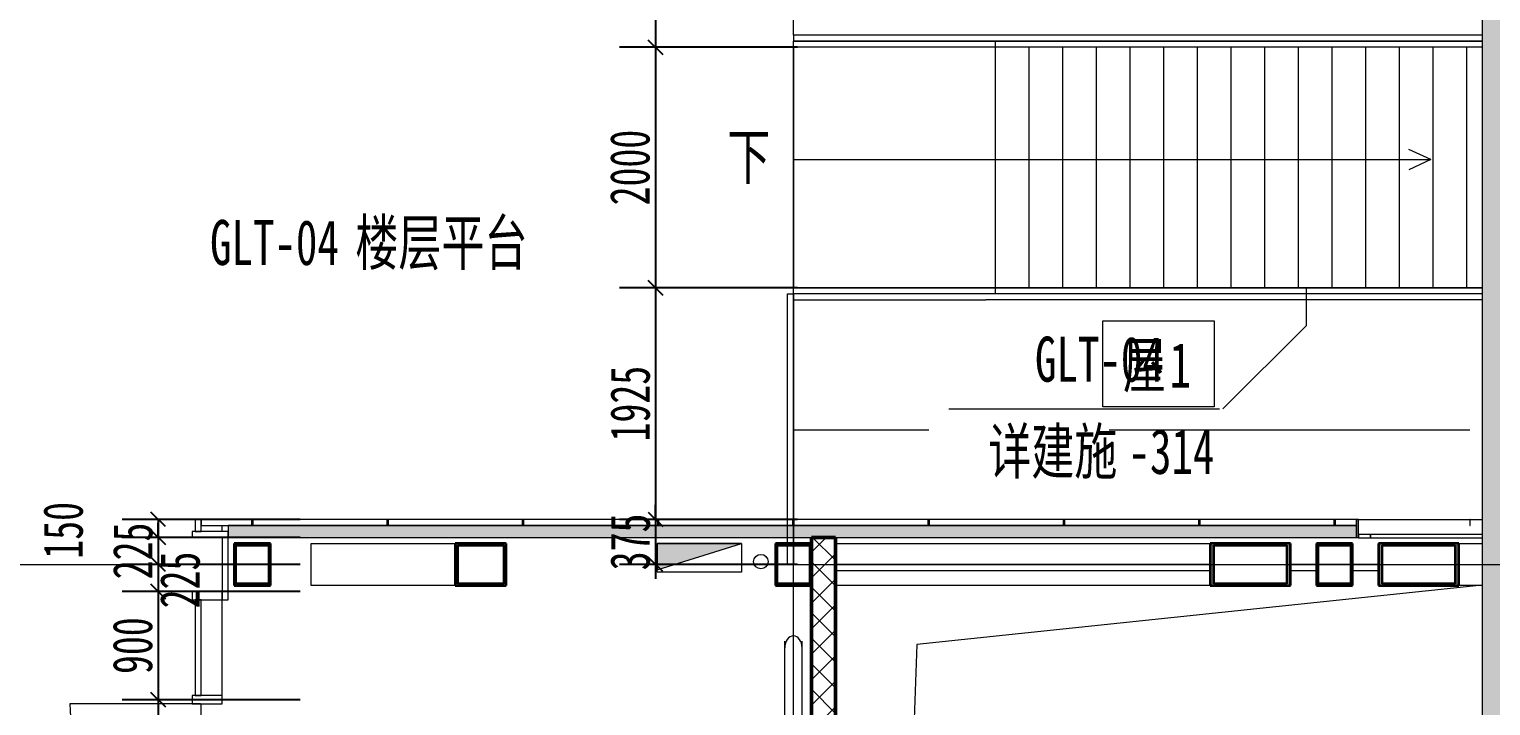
# Model space of a CAD drawing. Header units: millimetres. Extents: x 124696 to 347024, y 412631 to 564609.
# Drawn here: x 183817 to 195971, y 538427 to 544052 of the extents above; entities that cross this region are included whole.
import ezdxf

# ---------------------------------------------------------------- set-up
doc = ezdxf.new("R2010")
doc.units = ezdxf.units.MM
doc.header["$LTSCALE"] = 1500
doc.header["$MEASUREMENT"] = 0
doc.linetypes.add('二层平面图$0$IMPORT-216002', pattern=[3, 2, -1])
doc.linetypes.add('二层平面图$0$轴网线_12_3_3_3 mm', pattern=[21, 12, -3, 3, -3])
doc.layers.add('0-建筑底图', color=7, linetype='Continuous')
for name, color, linetype, lineweight in [('二层平面图$0$0-1', 7, 'Continuous', 5), ('二层平面图$0$A-DOOR', 51, 'Continuous', 9), ('二层平面图$0$A-DOOR-SYM', 51, 'Continuous', 20), ('二层平面图$0$A-FLOR-HRAL', 71, 'Continuous', 9), ('二层平面图$0$A-FLOR-STRS', 51, 'Continuous', 9), ('二层平面图$0$A-FLOR-STRS-IDEN-1', 2, 'Continuous', 15), ('二层平面图$0$A-LINE', 7, 'Continuous', 9), ('二层平面图$0$A-LINE-1', 7, '二层平面图$0$IMPORT-216002', 9), ('二层平面图$0$A-ROOF', 241, 'Continuous', 9), ('二层平面图$0$A-ROOF-2', 254, 'Continuous', 5), ('二层平面图$0$A-WALL-1', 10, 'Continuous', 50), ('二层平面图$0$A-WALL-2', 170, 'Continuous', 20), ('二层平面图$0$A-WALL-3', 10, 'Continuous', 50), ('二层平面图$0$A-WALL-CURT-PANEL-2', 7, 'Continuous', 9), ('二层平面图$0$A-WALL-CURT-PANEL-3', 140, 'Continuous', 9), ('二层平面图$0$A-WALL-CURT-STILE-2', 7, 'Continuous', 9), ('二层平面图$0$A-WALL-CURT-STILE-3', 7, 'Continuous', 9), ('二层平面图$0$ANNO-DIMS', 3, 'Continuous', 15), ('二层平面图$0$ANNO-DOTE-1', 10, '二层平面图$0$轴网线_12_3_3_3 mm', 15), ('二层平面图$0$ANNO-TEXT', 7, 'Continuous', 15), ('二层平面图$0$ANNO-TEXT-1', 1, 'Continuous', 15), ('二层平面图$0$E-FIRE-EQPM', 3, 'Continuous', 9), ('二层平面图$0$S-BEAM', 4, 'Continuous', 9), ('二层平面图$0$S-BEAM-1', 7, 'Continuous', 9), ('二层平面图$0$S-BEAM-2', 130, 'Continuous', 35), ('二层平面图$0$S-COLU', 7, 'Continuous', 9), ('二层平面图$0$S-COLU-1', 250, 'Continuous', 5), ('二层平面图$0$S-COLU-2', 130, 'Continuous', 35), ('二层平面图$0$WALL-1', 40, 'Continuous', 9), ('二层平面图$0$WALL-HATCH', 252, 'Continuous', 9)]:
    doc.layers.add(name, color=color, linetype=linetype, lineweight=lineweight)
doc.styles.add('二层平面图$0$黑体', font='simhei.ttf', dxfattribs={"width": 0.7, "height": 375})
doc.styles.add('二层平面图$0$黑体_5', font='simhei.ttf', dxfattribs={"width": 0.7, "height": 330})
doc.styles.add('二层平面图$0$黑体_B', font='', dxfattribs={"width": 0.7, "height": 375})
doc.styles.get('二层平面图$0$黑体_B').set_extended_font_data('SimHei', bold=True)
doc.dimstyles.new('二层平面图$0$直线_2_2mm_黑体_引线_文字在上_2', dxfattribs={"dimscale": 304.8, "dimtxt": 412.811453, "dimasz": 0.393701, "dimexe": 0.984252, "dimexo": 0.0625, "dimgap": 0.147638, "dimtad": 1, "dimdec": 0, "dimzin": 0, "dimdsep": 46, "dimtxsty": '二层平面图$0$黑体_5', "dimblk1": '二层平面图$0$_Oblique', "dimblk2": '二层平面图$0$_Oblique', "dimsah": 1, "dimcen": 0.09, "dimazin": 0, "dimtfac": 1, "dimtdec": 4, "dimtix": 1, "dimtmove": 2, "dimatfit": 3, "dimfxl": 3.937008, "dimfxlon": 1, "dimtvp": 1, "dimtolj": 1, "dimtzin": 0, "dimarcsym": 2})
doc.dimstyles.new('二层平面图$0$直线_2_2mm_黑体_引线_文字在上_3', dxfattribs={"dimscale": 304.8, "dimtxt": 412.811453, "dimasz": 0.393701, "dimexe": 0.984252, "dimexo": 0.0625, "dimgap": 0.147638, "dimtad": 1, "dimdec": 0, "dimzin": 0, "dimdsep": 46, "dimtxsty": '二层平面图$0$黑体_5', "dimblk1": '二层平面图$0$_Oblique', "dimblk2": '二层平面图$0$_Oblique', "dimsah": 1, "dimcen": 0.09, "dimazin": 0, "dimtfac": 1, "dimtdec": 4, "dimtix": 1, "dimtmove": 0, "dimatfit": 3, "dimfxl": 3.937008, "dimfxlon": 1, "dimtvp": 1, "dimtolj": 1, "dimtzin": 0, "dimarcsym": 2})

# ---------------------------------------------------------------- blocks, each defined once
blk = doc.blocks.new('二层平面图$0$SHS-Roof-center_rvt-1-104-2F')
at = {"layer": '二层平面图$0$A-ROOF'}
blk.add_hatch(color=256, dxfattribs=at).paths.add_polyline_path([(51381, 67650), (51803, 67650), (51803, 88725), (50729, 88725), (50729, 67650)])
at = {"layer": '二层平面图$0$A-ROOF-2'}
blk.add_line((50729, 88725), (50729, 67650), dxfattribs=at)
blk = doc.blocks.new('二层平面图$0$S-梁-钢-箱形1 - _-300x350x14x14-V66-104-2F')
at = {"layer": '二层平面图$0$S-BEAM-1'}
h = blk.add_hatch(color=256, dxfattribs=at)
h.paths.add_polyline_path([(48465, 83075), (49135, 83075), (49135, 83425), (48465, 83425)])
h.paths.add_polyline_path([(49104, 83089), (48496, 83089), (48496, 83411), (49104, 83411)])
for p, q in [((45482, 83425), (48465, 83425)), ((48465, 83075), (45350, 83075))]:
    blk.add_line(p, q, dxfattribs=at)
at = {"layer": '二层平面图$0$S-BEAM-2'}
for p, q in [((49135, 83425), (48465, 83425)), ((48465, 83425), (48465, 83075)), ((48496, 83089), (48496, 83411)), ((48496, 83411), (49104, 83411)), ((49104, 83411), (49104, 83089)), ((49135, 83075), (49135, 83425)), ((48465, 83075), (49135, 83075)), ((49104, 83089), (48496, 83089))]:
    blk.add_line(p, q, dxfattribs=at)
blk = doc.blocks.new('二层平面图$0$S-梁-钢-箱形1 - _-300x350x14x14-V63-104-2F')
at = {"layer": '二层平面图$0$S-BEAM-1'}
h = blk.add_hatch(color=256, dxfattribs=at)
h.paths.add_polyline_path([(49865, 78575), (50535, 78575), (50535, 78925), (49865, 78925)])
h.paths.add_polyline_path([(50504, 78589), (49896, 78589), (49896, 78911), (50504, 78911)])
for p, q in [((50535, 78925), (50729, 78925)), ((50729, 78575), (50535, 78575))]:
    blk.add_line(p, q, dxfattribs=at)
at = {"layer": '二层平面图$0$S-BEAM-2'}
for p, q in [((50535, 78925), (49865, 78925)), ((49865, 78925), (49865, 78575)), ((49896, 78589), (49896, 78911)), ((49896, 78911), (50504, 78911)), ((50504, 78911), (50504, 78589)), ((50535, 78575), (50535, 78925)), ((49865, 78575), (50535, 78575)), ((50504, 78589), (49896, 78589))]:
    blk.add_line(p, q, dxfattribs=at)
blk = doc.blocks.new('二层平面图$0$S-梁-钢-箱形1 - _-300x350x14x14-2248699-104-2F')
at = {"layer": '二层平面图$0$S-BEAM-1'}
h = blk.add_hatch(color=256, dxfattribs=at)
h.paths.add_polyline_path([(11812, 15575), (11812, 15925), (11388, 15925), (11388, 15575)])
h.paths.add_polyline_path([(11792, 15589), (11408, 15589), (11408, 15911), (11792, 15911), (11792, 15614)])
for p, q in [((11812, 15925), (13012, 15925)), ((13012, 15575), (11812, 15575))]:
    blk.add_line(p, q, dxfattribs=at)
at = {"layer": '二层平面图$0$S-BEAM-2'}
for p, q in [((11812, 15925), (11388, 15925)), ((11388, 15925), (11388, 15575)), ((11812, 15575), (11812, 15925)), ((11408, 15589), (11408, 15911)), ((11408, 15911), (11792, 15911)), ((11792, 15911), (11792, 15589)), ((11388, 15575), (11812, 15575)), ((11792, 15589), (11408, 15589))]:
    blk.add_line(p, q, dxfattribs=at)
blk = doc.blocks.new('二层平面图$0$S-柱-钢-矩形管 - _-300x350x14x14-1974236-104-2F')
at = {"layer": '二层平面图$0$S-COLU'}
h = blk.add_hatch(color=256, dxfattribs=at)
h.paths.add_polyline_path([(-150, -175), (150, -175), (150, 175), (-150, 175), (-150, 148)])
h.paths.add_polyline_path([(-136, -161), (-136, 161), (136, 161), (136, -161)])
at = {"layer": '二层平面图$0$S-COLU-2'}
for p, q in [((150, 175), (-150, 175)), ((-150, 175), (-150, -175)), ((-136, -161), (-136, 161)), ((-136, 161), (136, 161)), ((136, 161), (136, -161)), ((150, -175), (150, 175)), ((-150, -175), (150, -175)), ((136, -161), (-136, -161))]:
    blk.add_line(p, q, dxfattribs=at)
blk = doc.blocks.new('二层平面图$0$S-梁-钢-圆管 - P-146x10-2202986-104-2F')
at = {"layer": '二层平面图$0$S-BEAM-1'}
h = blk.add_hatch(color=256, dxfattribs=at)
h.paths.add_polyline_path([(45000, 80547), (45016, 80549), (45032, 80557), (45046, 80569), (45057, 80586), (45066, 80605), (45071, 80627), (45073, 80650), (45071, 80673), (45066, 80695), (45057, 80714), (45046, 80731), (45032, 80743), (45016, 80751), (45000, 80753), (44984, 80751), (44968, 80743), (44954, 80731), (44943, 80714), (44934, 80693), (44929, 80673), (44927, 80650), (44929, 80627), (44934, 80605), (44943, 80586), (44954, 80569), (44968, 80557), (44984, 80549)])
h.paths.add_polyline_path([(45000, 80561), (44986, 80563), (44973, 80570), (44961, 80580), (44951, 80594), (44943, 80611), (44939, 80630), (44937, 80650), (44939, 80670), (44945, 80693), (44951, 80706), (44961, 80720), (44973, 80730), (44986, 80737), (45000, 80739), (45014, 80737), (45027, 80730), (45039, 80720), (45049, 80706), (45057, 80689), (45061, 80670), (45063, 80650), (45061, 80630), (45057, 80611), (45049, 80594), (45039, 80580), (45027, 80570), (45014, 80563)])
for p, q in [((44927, 80650), (44927, 79389)), ((45073, 79389), (45073, 80650))]:
    blk.add_line(p, q, dxfattribs=at)
at = {"layer": '二层平面图$0$S-BEAM-2', "flags": 128}
for points in [[(45073, 80650), (45071, 80673), (45066, 80695), (45057, 80714), (45046, 80731), (45032, 80743), (45016, 80751), (45000, 80753), (44984, 80751), (44968, 80743), (44954, 80731), (44943, 80714), (44934, 80695), (44929, 80673), (44927, 80650)], [(44937, 80650), (44939, 80670), (44943, 80689), (44951, 80706), (44961, 80720), (44973, 80730), (44986, 80737), (45000, 80739), (45014, 80737), (45027, 80730), (45039, 80720), (45049, 80706), (45057, 80689), (45061, 80670), (45063, 80650)], [(44927, 80650), (44929, 80627), (44934, 80605), (44943, 80586), (44954, 80569), (44968, 80557), (44984, 80549), (45000, 80547), (45016, 80549), (45032, 80557), (45046, 80569), (45057, 80586), (45066, 80605), (45071, 80627), (45073, 80650)], [(45063, 80650), (45061, 80630), (45057, 80611), (45049, 80594), (45039, 80580), (45027, 80570), (45014, 80563), (45000, 80561), (44986, 80563), (44973, 80570), (44961, 80580), (44951, 80594), (44943, 80611), (44939, 80630), (44937, 80650)]]:
    blk.add_lwpolyline(points, dxfattribs=at)
blk = doc.blocks.new('二层平面图$0$SHS-Structure-Center_rvt-1-104-2F')
at = {"layer": '二层平面图$0$S-COLU-1'}
h = blk.add_hatch(color=256, dxfattribs=at)
h.paths.add_polyline_path([(45150, 83075), (45150, 83425), (44850, 83425), (44850, 83075)])
h.paths.add_polyline_path([(45136, 83089), (44864, 83089), (44864, 83411), (45136, 83411), (45136, 83287)])
h = blk.add_hatch(color=256, dxfattribs=at)
h.paths.add_polyline_path([(49650, 83075), (49650, 83425), (49350, 83425), (49350, 83075)])
h.paths.add_polyline_path([(49364, 83089), (49364, 83411), (49636, 83411), (49636, 83089)])
at = {"layer": '二层平面图$0$S-COLU-2'}
for p, q in [((45150, 83425), (44850, 83425)), ((44850, 83425), (44850, 83075)), ((44864, 83411), (45136, 83411)), ((44864, 83089), (44864, 83411)), ((45136, 83411), (45136, 83089)), ((45150, 83075), (45150, 83425)), ((49650, 83425), (49350, 83425)), ((49350, 83425), (49350, 83075)), ((49364, 83411), (49636, 83411)), ((49364, 83089), (49364, 83411)), ((49636, 83411), (49636, 83089)), ((49650, 83075), (49650, 83425)), ((44850, 83075), (45150, 83075)), ((45136, 83089), (44864, 83089)), ((49350, 83075), (49650, 83075)), ((49636, 83089), (49364, 83089))]:
    blk.add_line(p, q, dxfattribs=at)
at = {"layer": '二层平面图$0$S-BEAM', "rotation": 180}
for name, p in [('二层平面图$0$S-梁-钢-箱形1 - _-300x350x14x14-2248699-104-2F', (54000, 99000)), ('二层平面图$0$S-梁-钢-圆管 - P-146x10-2202986-104-2F', (90000, 162000))]:
    blk.add_blockref(name, p, dxfattribs=at)
at = {"layer": '二层平面图$0$S-BEAM'}
for name, p in [('二层平面图$0$S-梁-钢-箱形1 - _-300x350x14x14-V66-104-2F', (0, 0)), ('二层平面图$0$S-梁-钢-箱形1 - _-300x350x14x14-V63-104-2F', (0, 4500))]:
    blk.add_blockref(name, p, dxfattribs=at)
at = {"layer": '二层平面图$0$S-COLU'}
blk.add_blockref('二层平面图$0$S-柱-钢-矩形管 - _-300x350x14x14-1974236-104-2F', (40500, 83250), dxfattribs=at)
blk = doc.blocks.new('二层平面图$0$顶部扶栏类型 - 顶部扶栏_内部_-2062940-104-2F')
at = {"layer": '二层平面图$0$A-FLOR-HRAL'}
for p, q in [((45000, 87550), (45000, 87600)), ((45000, 87600), (46680, 87600)), ((46680, 87550), (45000, 87550)), ((46680, 87600), (50729, 87600)), ((46680, 87550), (46680, 87600)), ((50729, 87550), (46680, 87550))]:
    blk.add_line(p, q, dxfattribs=at)
blk = doc.blocks.new('二层平面图$0$顶部扶栏类型 - 顶部扶栏_内部_-V4-104-2F')
at = {"layer": '二层平面图$0$A-FLOR-HRAL'}
for p, q in [((45000, 87550), (45000, 87600)), ((46680, 87600), (45000, 87600)), ((46680, 87550), (45000, 87550)), ((50729, 87600), (46680, 87600)), ((50729, 87550), (46680, 87550))]:
    blk.add_line(p, q, dxfattribs=at)
blk = doc.blocks.new('二层平面图$0$系统嵌板 - 白色艾特板-12480264-104-2F')
at = {"layer": '二层平面图$0$A-WALL-CURT-PANEL-3'}
for p, q in [((211, 0), (-211, 0)), ((-211, 0), (-211, -50)), ((211, -50), (211, 0)), ((-211, -50), (211, -50))]:
    blk.add_line(p, q, dxfattribs=at)
blk = doc.blocks.new('二层平面图$0$系统嵌板 - 白色艾特板-12480265-104-2F')
at = {"layer": '二层平面图$0$A-WALL-CURT-PANEL-3'}
for p, q in [((558.5, 0), (-558.5, 0)), ((-558.5, 0), (-558.5, -50)), ((558.5, -50), (558.5, 0)), ((-558.5, -50), (558.5, -50))]:
    blk.add_line(p, q, dxfattribs=at)
blk = doc.blocks.new('二层平面图$0$系统嵌板 - 白色艾特板-12480279-104-2F')
at = {"layer": '二层平面图$0$A-WALL-CURT-PANEL-3'}
for p, q in [((561, 0), (-557, 0)), ((-557, 0), (-557, -50)), ((561, -50), (561, 0)), ((-557, -50), (561, -50))]:
    blk.add_line(p, q, dxfattribs=at)
blk = doc.blocks.new('二层平面图$0$系统嵌板 - 白色艾特板-12480280-104-2F')
at = {"layer": '二层平面图$0$A-WALL-CURT-PANEL-3'}
for p, q in [((558.5, 0), (-558.5, 0)), ((-558.5, 0), (-558.5, -50)), ((558.5, -50), (558.5, 0)), ((-558.5, -50), (558.5, -50))]:
    blk.add_line(p, q, dxfattribs=at)
blk = doc.blocks.new('二层平面图$0$系统嵌板 - 白色艾特板-V99-104-2F')
at = {"layer": '二层平面图$0$A-WALL-CURT-PANEL-3'}
for p, q in [((558.5, 0), (-558.5, 0)), ((-558.5, 0), (-558.5, -50)), ((558.5, -50), (558.5, 0)), ((-558.5, -50), (558.5, -50))]:
    blk.add_line(p, q, dxfattribs=at)
blk = doc.blocks.new('二层平面图$0$系统嵌板 - 白色艾特板-V100-104-2F')
at = {"layer": '二层平面图$0$A-WALL-CURT-PANEL-3'}
for p, q in [((558.5, 0), (-558.5, 0)), ((-558.5, 0), (-558.5, -50)), ((558.5, -50), (558.5, 0)), ((-558.5, -50), (558.5, -50))]:
    blk.add_line(p, q, dxfattribs=at)
blk = doc.blocks.new('二层平面图$0$矩形竖梃 - 8 x 50 mm 蜂窝铝板幕墙开缝-12480262-104-2F')
at = {"layer": '二层平面图$0$A-WALL-CURT-STILE-3'}
for p, q in [((-4, 50), (4, 50)), ((-4, 0), (-4, 50)), ((4, 0), (-4, 0)), ((4, 50), (4, 0))]:
    blk.add_line(p, q, dxfattribs=at)
blk = doc.blocks.new('二层平面图$0$矩形竖梃 - 8 x 50 mm 蜂窝铝板幕墙开缝-12480263-104-2F')
at = {"layer": '二层平面图$0$A-WALL-CURT-STILE-3'}
for p, q in [((-4, 50), (4, 50)), ((-4, 0), (-4, 50)), ((4, 0), (-4, 0)), ((4, 50), (4, 0))]:
    blk.add_line(p, q, dxfattribs=at)
blk = doc.blocks.new('二层平面图$0$矩形竖梃 - 8 x 50 mm 蜂窝铝板幕墙开缝-12480275-104-2F')
at = {"layer": '二层平面图$0$A-WALL-CURT-STILE-3'}
for p, q in [((-4, 50), (4, 50)), ((-4, 0), (-4, 50)), ((4, 0), (-4, 0)), ((4, 50), (4, 0))]:
    blk.add_line(p, q, dxfattribs=at)
blk = doc.blocks.new('二层平面图$0$矩形竖梃 - 8 x 50 mm 蜂窝铝板幕墙开缝-V106-104-2F')
at = {"layer": '二层平面图$0$A-WALL-CURT-STILE-3'}
for p, q in [((-4, 50), (4, 50)), ((-4, 0), (-4, 50)), ((4, 0), (-4, 0)), ((4, 50), (4, 0))]:
    blk.add_line(p, q, dxfattribs=at)
blk = doc.blocks.new('二层平面图$0$矩形竖梃 - 8 x 50 mm 蜂窝铝板幕墙开缝-V107-104-2F')
at = {"layer": '二层平面图$0$A-WALL-CURT-STILE-3'}
for p, q in [((-4, 50), (4, 50)), ((-4, 0), (-4, 50)), ((4, 0), (-4, 0)), ((4, 50), (4, 0))]:
    blk.add_line(p, q, dxfattribs=at)
blk = doc.blocks.new('二层平面图$0$顶部扶栏类型 - 顶部扶栏_内部_-3484182-104-2F')
at = {"layer": '二层平面图$0$A-FLOR-HRAL'}
for p, q in [((44950, 85500), (45000, 85500)), ((44950, 83250), (44950, 85500)), ((45000, 85500), (45000, 83250)), ((45000, 83250), (44950, 83250))]:
    blk.add_line(p, q, dxfattribs=at)
blk = doc.blocks.new('二层平面图$0$顶部扶栏类型 - 顶部扶栏_内部_-V119-104-2F')
at = {"layer": '二层平面图$0$A-FLOR-HRAL'}
for p, q in [((44950, 85500), (45000, 85500)), ((44950, 83250), (44950, 85500)), ((45000, 83250), (45000, 85500)), ((44950, 83250), (45000, 83250))]:
    blk.add_line(p, q, dxfattribs=at)
blk = doc.blocks.new('二层平面图$0$系统嵌板 - 00S-玻璃-12648455-104-2F')
at = {"layer": '二层平面图$0$A-WALL-CURT-PANEL-3'}
for p, q in [((397.5, 50), (-397.5, 50)), ((-397.5, 50), (-397.5, 0)), ((-397.5, 0), (397.5, 0)), ((397.5, 0), (397.5, 50))]:
    blk.add_line(p, q, dxfattribs=at)
blk = doc.blocks.new('二层平面图$0$矩形竖梃 - 幕墙龙骨_50_225_隐框-12494477-104-2F')
at = {"layer": '二层平面图$0$A-WALL-CURT-STILE-2'}
blk.add_line((40250, 82160), (40250, 82955), dxfattribs=at)
blk = doc.blocks.new('二层平面图$0$系统嵌板 - 白色艾特板-V158-104-2F')
at = {"layer": '二层平面图$0$A-WALL-CURT-PANEL-3'}
for p, q in [((-380, 0), (-558, 0)), ((-558, 0), (-558, -50)), ((-380, -50), (-380, 0)), ((-558, -50), (-380, -50))]:
    blk.add_line(p, q, dxfattribs=at)
blk = doc.blocks.new('二层平面图$0$矩形竖梃 - 8 x 50 mm 蜂窝铝板幕墙开缝-V159-104-2F')
at = {"layer": '二层平面图$0$A-WALL-CURT-STILE-3'}
for p, q in [((-4, 50), (4, 50)), ((-4, 0), (-4, 50)), ((4, 0), (-4, 0)), ((4, 50), (4, 0))]:
    blk.add_line(p, q, dxfattribs=at)
blk = doc.blocks.new('二层平面图$0$矩形竖梃 - 8 x 50 mm 蜂窝铝板幕墙开缝-V160-104-2F')
at = {"layer": '二层平面图$0$A-WALL-CURT-STILE-2'}
for p, q in [((0, 50), (4, 50)), ((4, 0), (0, 0)), ((4, 50), (4, 0))]:
    blk.add_line(p, q, dxfattribs=at)
blk = doc.blocks.new('二层平面图$0$系统嵌板 - 深灰色蜂窝铝板-12189516-104-2F')
at = {"layer": '二层平面图$0$A-WALL-CURT-PANEL-3'}
for p, q in [((150, 0), (-150, 0)), ((-150, 0), (-150, -50)), ((150, -50), (150, 0)), ((-150, -50), (150, -50))]:
    blk.add_line(p, q, dxfattribs=at)
blk = doc.blocks.new('二层平面图$0$系统嵌板 - 深灰色蜂窝铝板-12254118-104-2F')
at = {"layer": '二层平面图$0$A-WALL-CURT-PANEL-3'}
for p, q in [((50, 0), (-50, 0)), ((-50, 0), (-50, -50)), ((50, -50), (50, 0)), ((-50, -50), (50, -50))]:
    blk.add_line(p, q, dxfattribs=at)
blk = doc.blocks.new('二层平面图$0$矩形竖梃 - 幕墙龙骨_70_250-12648501-104-2F')
at = {"layer": '二层平面图$0$A-WALL-CURT-STILE-3'}
for p, q in [((0, 25), (-70, 25)), ((-70, 25), (-70, -225)), ((0, -225), (0, 25)), ((-70, -225), (0, -225))]:
    blk.add_line(p, q, dxfattribs=at)
blk = doc.blocks.new('二层平面图$0$国标_带灭火器箱组合式消防柜-乙型-左 - 1800x700x180 2-4750706-104-2F')
at = {"layer": '二层平面图$0$E-FIRE-EQPM'}
blk.add_hatch(color=256, dxfattribs=at).paths.add_polyline_path([(-350, -120), (350, 100), (-350, 100)])
for p, q in [((-350, -120), (350, 100)), ((350, 100), (-350, 100)), ((-350, 100), (-350, -120)), ((-350, -140), (-350, 100)), ((-350, 100), (350, 100)), ((350, 100), (350, -140)), ((350, -140), (-350, -140))]:
    blk.add_line(p, q, dxfattribs=at)
blk = doc.blocks.new('二层平面图$0$系统嵌板 - 深灰色蜂窝铝板_小凹槽_-12254784-104-2F')
at = {"layer": '二层平面图$0$A-WALL-CURT-PANEL-3'}
for p, q in [((562, -125), (462, -125)), ((462, -125), (462, -155)), ((462, -155), (562, -155)), ((562, -155), (562, -125))]:
    blk.add_line(p, q, dxfattribs=at)
blk = doc.blocks.new('二层平面图$0$系统嵌板 - 深灰色蜂窝铝板_小凹槽_-V168-104-2F')
at = {"layer": '二层平面图$0$A-WALL-CURT-PANEL-3'}
for p, q in [((367, -125), (-563, -125)), ((-563, -125), (-563, -155)), ((-563, -155), (367, -155)), ((367, -155), (367, -125))]:
    blk.add_line(p, q, dxfattribs=at)
blk = doc.blocks.new('二层平面图$0$矩形竖梃 - 8 x 150 mm 蜂窝铝板幕墙开缝-V169-104-2F')
at = {"layer": '二层平面图$0$A-WALL-CURT-STILE-2'}
blk.add_line((50629, 83625), (50729, 83625), dxfattribs=at)
blk = doc.blocks.new('二层平面图$0$矩形竖梃 - 8 x 150 mm 蜂窝铝板幕墙开缝-V170-104-2F')
at = {"layer": '二层平面图$0$A-WALL-CURT-STILE-2'}
blk.add_line((49700, 83625), (50625, 83625), dxfattribs=at)
at = {"layer": '二层平面图$0$A-WALL-CURT-STILE-3'}
for p, q in [((49700, 83625), (49682, 83625)), ((49682, 83625), (49682, 83475)), ((49700, 83475), (49700, 83625)), ((49682, 83475), (49700, 83475))]:
    blk.add_line(p, q, dxfattribs=at)
blk = doc.blocks.new('二层平面图$0$顶部扶栏类型 - 顶部扶栏_内部_-7083051-104-2F')
at = {"layer": '二层平面图$0$A-FLOR-HRAL'}
for p, q in [((45000, 85500), (45000, 85550)), ((45000, 85550), (46680, 85550)), ((46680, 85500), (45000, 85500)), ((46680, 85550), (50729, 85550)), ((46680, 85500), (46680, 85550)), ((50729, 85500), (46680, 85500))]:
    blk.add_line(p, q, dxfattribs=at)
blk = doc.blocks.new('二层平面图$0$顶部扶栏类型 - 顶部扶栏_内部_-V183-104-2F')
at = {"layer": '二层平面图$0$A-FLOR-HRAL'}
for p, q in [((45000, 85500), (45000, 85550)), ((46680, 85550), (45000, 85550)), ((46680, 85500), (45000, 85500)), ((50729, 85550), (46680, 85550)), ((50729, 85500), (46680, 85500))]:
    blk.add_line(p, q, dxfattribs=at)
blk = doc.blocks.new('二层平面图$0$A-幕墙_双开门 - 玻璃双扇门-12648444-104-2F')
at = {"layer": '二层平面图$0$A-DOOR'}
for centre, radius, start, end in [((-1090, 44.45), 1086.825, 270, 0), ((1090, 44.45), 1093.175, 180, 270)]:
    blk.add_arc(centre, radius, start, end, dxfattribs=at)
at = {"layer": '二层平面图$0$A-DOOR-SYM'}
for p, q in [((-1090, 44.45), (-1090, -1042.375)), ((1090, 44.45), (1090, -1048.725))]:
    blk.add_line(p, q, dxfattribs=at)
blk = doc.blocks.new('二层平面图$0$矩形竖梃 - 幕墙龙骨_70_250-12648379-104-2F')
at = {"layer": '二层平面图$0$A-WALL-CURT-STILE-3'}
for p, q in [((-35, 25), (35, 25)), ((-35, -225), (-35, 25)), ((35, 25), (35, -225)), ((35, -225), (-35, -225))]:
    blk.add_line(p, q, dxfattribs=at)
blk = doc.blocks.new('二层平面图$0$系统嵌板 - 深灰色蜂窝铝板-13173865-104-2F')
at = {"layer": '二层平面图$0$A-WALL-CURT-PANEL-3'}
for p, q in [((260, 0), (-260, 0)), ((-260, 0), (-260, -50)), ((260, -50), (260, 0)), ((-260, -50), (260, -50))]:
    blk.add_line(p, q, dxfattribs=at)
blk = doc.blocks.new('二层平面图$0$内嵌石膏板幕墙 - D-12263673-104-2F')
at = {"layer": '二层平面图$0$WALL-1'}
for p, q in [((48465, 83250), (45350, 83250)), ((45350, 83250), (45350, 83200)), ((45350, 83200), (48465, 83200)), ((48465, 83200), (48465, 83250)), ((49350, 83250), (49135, 83250)), ((49135, 83250), (49135, 83200)), ((49135, 83200), (49350, 83200)), ((49350, 83200), (49350, 83250)), ((49865, 83250), (49650, 83250)), ((49650, 83250), (49650, 83200)), ((49650, 83200), (49865, 83200)), ((49865, 83200), (49865, 83250))]:
    blk.add_line(p, q, dxfattribs=at)
blk = doc.blocks.new('二层平面图$0$标记_楼梯_楼梯编号 - 标记_楼梯_楼梯编号-5308739-104-2F')
at = {"layer": '二层平面图$0$A-FLOR-STRS-IDEN-1'}
blk.add_line((-7.493, 0), (7.507, 0), dxfattribs=at)
blk = doc.blocks.new('二层平面图$0$_Oblique')
at = {"color": 0, "linetype": 'ByBlock', "lineweight": -2}
blk.add_line((-0.5, -0.5), (0.5, 0.5), dxfattribs=at)
blk = doc.blocks.new('*D2550')
at = {"layer": '二层平面图$0$ANNO-DIMS', "color": 0, "lineweight": -2, "transparency": 16777216}
for p, q in [((40898, 83625), (39417, 83625)), ((39717, 83625), (39717, 83475)), ((40898, 83475), (39417, 83475))]:
    blk.add_line(p, q, dxfattribs=at)
at = {"layer": '二层平面图$0$ANNO-DIMS', "color": 0, "lineweight": -2, "transparency": 16777216, "xscale": 120, "yscale": 120, "zscale": 120}
for p, rotation in [((39717, 83625), 90), ((39717, 83475), 270)]:
    blk.add_blockref('二层平面图$0$_Oblique', p, dxfattribs=dict(at, rotation=rotation))
at = {"layer": '二层平面图$0$ANNO-DIMS', "color": 0, "transparency": 16777216, "insert": (38760, 83298), "char_height": 330, "width": 604.82, "attachment_point": 1, "rotation": 90, "line_spacing_factor": 0.872751, "style": '二层平面图$0$黑体_5'}
blk.add_mtext('\\A1;150', dxfattribs=at)
blk = doc.blocks.new('*D2593')
at = {"layer": '二层平面图$0$ANNO-DIMS', "color": 0, "lineweight": -2, "transparency": 16777216}
for p, q in [((39717, 83475), (39717, 83595)), ((40898, 83475), (39417, 83475)), ((39717, 83475), (39717, 83250)), ((40898, 83250), (39417, 83250)), ((39717, 83250), (39717, 83130))]:
    blk.add_line(p, q, dxfattribs=at)
at = {"layer": '二层平面图$0$ANNO-DIMS', "color": 0, "lineweight": -2, "transparency": 16777216, "xscale": 120, "yscale": 120, "zscale": 120}
for p, rotation in [((39717, 83475), 270), ((39717, 83250), 90)]:
    blk.add_blockref('二层平面图$0$_Oblique', p, dxfattribs=dict(at, rotation=rotation))
at = {"layer": '二层平面图$0$ANNO-DIMS', "color": 0, "transparency": 16777216, "insert": (39507, 83362), "char_height": 330, "width": 604.82, "attachment_point": 5, "rotation": 90, "style": '二层平面图$0$黑体_5'}
blk.add_mtext('\\A1;225', dxfattribs=at)
blk = doc.blocks.new('*D2594')
at = {"layer": '二层平面图$0$ANNO-DIMS', "color": 0, "lineweight": -2, "transparency": 16777216}
for p, q in [((40898, 83250), (39417, 83250)), ((39717, 83250), (39717, 83025)), ((40898, 83025), (39417, 83025))]:
    blk.add_line(p, q, dxfattribs=at)
at = {"layer": '二层平面图$0$ANNO-DIMS', "color": 0, "lineweight": -2, "transparency": 16777216, "xscale": 120, "yscale": 120, "zscale": 120}
for p, rotation in [((39717, 83250), 90), ((39717, 83025), 270)]:
    blk.add_blockref('二层平面图$0$_Oblique', p, dxfattribs=dict(at, rotation=rotation))
at = {"layer": '二层平面图$0$ANNO-DIMS', "color": 0, "transparency": 16777216, "insert": (39732, 82885), "char_height": 330, "width": 604.82, "attachment_point": 1, "rotation": 90, "line_spacing_factor": 0.872751, "style": '二层平面图$0$黑体_5'}
blk.add_mtext('\\A1;225', dxfattribs=at)
blk = doc.blocks.new('*D2595')
at = {"layer": '二层平面图$0$ANNO-DIMS', "color": 0, "lineweight": -2, "transparency": 16777216}
for p, q in [((40898, 83025), (39417, 83025)), ((39717, 83025), (39717, 82125)), ((40898, 82125), (39417, 82125))]:
    blk.add_line(p, q, dxfattribs=at)
at = {"layer": '二层平面图$0$ANNO-DIMS', "color": 0, "lineweight": -2, "transparency": 16777216, "xscale": 120, "yscale": 120, "zscale": 120}
for p, rotation in [((39717, 83025), 90), ((39717, 82125), 270)]:
    blk.add_blockref('二层平面图$0$_Oblique', p, dxfattribs=dict(at, rotation=rotation))
at = {"layer": '二层平面图$0$ANNO-DIMS', "color": 0, "transparency": 16777216, "insert": (39505, 82575), "char_height": 330, "width": 604.82, "attachment_point": 5, "rotation": 90, "style": '二层平面图$0$黑体_5'}
blk.add_mtext('\\A1;900', dxfattribs=at)
blk = doc.blocks.new('*D2596')
at = {"layer": '二层平面图$0$ANNO-DIMS', "color": 0, "lineweight": -2, "transparency": 16777216}
for p, q in [((40898, 82125), (39417, 82125)), ((39717, 82125), (39717, 79875)), ((40898, 79875), (39417, 79875))]:
    blk.add_line(p, q, dxfattribs=at)
at = {"layer": '二层平面图$0$ANNO-DIMS', "color": 0, "lineweight": -2, "transparency": 16777216, "xscale": 120, "yscale": 120, "zscale": 120}
for p, rotation in [((39717, 82125), 90), ((39717, 79875), 270)]:
    blk.add_blockref('二层平面图$0$_Oblique', p, dxfattribs=dict(at, rotation=rotation))
at = {"layer": '二层平面图$0$ANNO-DIMS', "color": 0, "transparency": 16777216, "insert": (39505, 81000), "char_height": 330, "width": 806.42, "attachment_point": 5, "rotation": 90, "style": '二层平面图$0$黑体_5'}
blk.add_mtext('\\A1;2250', dxfattribs=at)
blk = doc.blocks.new('*D2604')
at = {"layer": '二层平面图$0$ANNO-DIMS', "color": 0, "lineweight": -2, "transparency": 16777216}
for p, q in [((45034, 89475), (43553, 89475)), ((43853, 89475), (43853, 87550)), ((45034, 87550), (43553, 87550))]:
    blk.add_line(p, q, dxfattribs=at)
at = {"layer": '二层平面图$0$ANNO-DIMS', "color": 0, "lineweight": -2, "transparency": 16777216, "xscale": 120, "yscale": 120, "zscale": 120}
for p, rotation in [((43853, 89475), 90), ((43853, 87550), 270)]:
    blk.add_blockref('二层平面图$0$_Oblique', p, dxfattribs=dict(at, rotation=rotation))
at = {"layer": '二层平面图$0$ANNO-DIMS', "color": 0, "transparency": 16777216, "insert": (43643, 88512), "char_height": 330, "width": 806.42, "attachment_point": 5, "rotation": 90, "style": '二层平面图$0$黑体_5'}
blk.add_mtext('\\A1;1925', dxfattribs=at)
blk = doc.blocks.new('*D2605')
at = {"layer": '二层平面图$0$ANNO-DIMS', "color": 0, "lineweight": -2, "transparency": 16777216}
for p, q in [((45034, 87550), (43553, 87550)), ((43853, 87550), (43853, 85550)), ((45034, 85550), (43553, 85550))]:
    blk.add_line(p, q, dxfattribs=at)
at = {"layer": '二层平面图$0$ANNO-DIMS', "color": 0, "lineweight": -2, "transparency": 16777216, "xscale": 120, "yscale": 120, "zscale": 120}
for p, rotation in [((43853, 87550), 90), ((43853, 85550), 270)]:
    blk.add_blockref('二层平面图$0$_Oblique', p, dxfattribs=dict(at, rotation=rotation))
at = {"layer": '二层平面图$0$ANNO-DIMS', "color": 0, "transparency": 16777216, "insert": (43641, 86550), "char_height": 330, "width": 806.42, "attachment_point": 5, "rotation": 90, "style": '二层平面图$0$黑体_5'}
blk.add_mtext('\\A1;2000', dxfattribs=at)
blk = doc.blocks.new('*D2606')
at = {"layer": '二层平面图$0$ANNO-DIMS', "color": 0, "lineweight": -2, "transparency": 16777216}
for p, q in [((45034, 85550), (43553, 85550)), ((43853, 85550), (43853, 83625)), ((45034, 83625), (43553, 83625))]:
    blk.add_line(p, q, dxfattribs=at)
at = {"layer": '二层平面图$0$ANNO-DIMS', "color": 0, "lineweight": -2, "transparency": 16777216, "xscale": 120, "yscale": 120, "zscale": 120}
for p, rotation in [((43853, 85550), 90), ((43853, 83625), 270)]:
    blk.add_blockref('二层平面图$0$_Oblique', p, dxfattribs=dict(at, rotation=rotation))
at = {"layer": '二层平面图$0$ANNO-DIMS', "color": 0, "transparency": 16777216, "insert": (43643, 84587), "char_height": 330, "width": 806.42, "attachment_point": 5, "rotation": 90, "style": '二层平面图$0$黑体_5'}
blk.add_mtext('\\A1;1925', dxfattribs=at)
blk = doc.blocks.new('*D2607')
at = {"layer": '二层平面图$0$ANNO-DIMS', "color": 0, "lineweight": -2, "transparency": 16777216}
for p, q in [((45034, 83625), (43553, 83625)), ((43853, 83625), (43853, 83745)), ((43853, 83625), (43853, 83250)), ((45034, 83250), (43553, 83250)), ((43853, 83250), (43853, 83130))]:
    blk.add_line(p, q, dxfattribs=at)
at = {"layer": '二层平面图$0$ANNO-DIMS', "color": 0, "lineweight": -2, "transparency": 16777216, "xscale": 120, "yscale": 120, "zscale": 120}
for p, rotation in [((43853, 83625), 270), ((43853, 83250), 90)]:
    blk.add_blockref('二层平面图$0$_Oblique', p, dxfattribs=dict(at, rotation=rotation))
at = {"layer": '二层平面图$0$ANNO-DIMS', "color": 0, "transparency": 16777216, "insert": (43643, 83437), "char_height": 330, "width": 604.82, "attachment_point": 5, "rotation": 90, "style": '二层平面图$0$黑体_5'}
blk.add_mtext('\\A1;375', dxfattribs=at)
blk = doc.blocks.new('二层平面图')
at = {"layer": '二层平面图$0$WALL-HATCH'}
h = blk.add_hatch(dxfattribs=at)
h.set_pattern_fill('FP_128', color=8, angle=-113.578, style=0, pattern_type=2)
h.set_pattern_definition([(66.422, (47362.945, 83482.62), (0.21196, 152.88676), [26.213, -13.882, 69.19, -13.882, -42.855]), (66.422, (47362.945, 83482.62), (0.21196, 152.88676), [-123.167, 26.213, -16.642]), (113.58, (47323.026, 83482.62), (-66.51436, 0.00144), [26.213, -13.882, 69.26, -13.882, -42.855]), (113.58, (47323.026, 83482.62), (-66.51436, 0.00144), [-123.237, 26.213, -16.642]), (3e-12, (47323.03, 83482.62), (-8e-12, 152.4), [39.907, -26.604]), (3e-12, (47356.28, 83619.78), (-8e-12, 152.4), [39.907, -26.604]), (90, (47312.5, 83506.74), (-66.513, -3e-12), [12.722, -139.678]), (90, (47345.757, 83582.94), (-66.513, -3e-12), [12.722, -139.678]), (90, (47373.46, 83506.74), (-66.513, -3e-12), [12.722, -139.678]), (90, (47406.72, 83582.94), (-66.513, -3e-12), [12.722, -139.678])])
h.paths.add_polyline_path([(49682.1, 83475), (49682.1, 83575), (40300, 83575), (40300, 83475), (49655.3, 83475)])
h = blk.add_hatch(dxfattribs=at)
h.set_pattern_fill('FP_1', color=8, style=0, pattern_type=2)
h.set_pattern_definition([(45, (0, 0), (-106.06602, 106.06602), []), (135, (0, 0), (-106.06602, -106.06602), [])])
h.paths.add_polyline_path([(45350, 78785), (45350, 83475), (45150, 83475), (45150, 78785)])
at = {"layer": '二层平面图$0$A-FLOR-STRS', "color": 8}
for p, q in [((45000, 87650), (45000, 87600)), ((46599.4, 87650), (45000, 87650)), ((50729.4, 87650), (46599.4, 87650)), ((45000, 87550), (45000, 85550)), ((46680, 85550), (46680, 87550)), ((46960, 85550), (46960, 87550)), ((47240, 85550), (47240, 87550)), ((47520, 85550), (47520, 87550)), ((47800, 85550), (47800, 87550)), ((48080, 85550), (48080, 87550)), ((48360, 85550), (48360, 87550)), ((48640, 85550), (48640, 87550)), ((48920, 85550), (48920, 87550)), ((49200, 85550), (49200, 87550)), ((49480, 85550), (49480, 87550)), ((49760, 85550), (49760, 87550)), ((50040, 85550), (50040, 87550)), ((50320, 85550), (50320, 87550)), ((50600, 85550), (50600, 87550)), ((45000, 85450), (46599.4, 85450)), ((50729.4, 85450), (46599.4, 85450))]:
    blk.add_line(p, q, dxfattribs=at)
at = {"layer": '二层平面图$0$A-FLOR-STRS-IDEN-1', "color": 8}
for p, q in [((49264.5, 85550), (49264.5, 85234.1)), ((49264.5, 85234.1), (48571.5, 84545.1))]:
    blk.add_line(p, q, dxfattribs=at)
at = {"layer": '二层平面图$0$A-LINE', "color": 8}
for p, q in [((45000, 87650), (45000, 88800)), ((45000, 85550), (45000, 87550)), ((50300, 86616.2), (50118.7, 86700.7)), ((45000, 86616.2), (50300, 86616.2)), ((50300, 86616.2), (50118.7, 86531.7)), ((40250, 83525), (40250, 83575)), ((40987.8, 83425), (40987.8, 83075)), ((45350, 83425), (45710, 83425)), ((49636, 83250), (49364, 83250)), ((50701.6, 83075), (46027.4, 82583.7)), ((46027.4, 82583.7), (45478.9, 67675)), ((40075, 79910), (40075, 82090))]:
    blk.add_line(p, q, dxfattribs=at)
blk.add_circle((44729.1, 83273.8), 60, dxfattribs=at)
blk.add_ellipse((45000, 82556.5), major_axis=(0, 100), ratio=0.725, start_param=4.712389, end_param=7.8539816, dxfattribs=at)
at = {"layer": '二层平面图$0$A-LINE-1', "color": 8}
blk.add_line((55125, 84366.2), (45000, 84366.2), dxfattribs=at)
at = {"layer": '二层平面图$0$A-WALL-1', "color": 8}
for p, q in [((45150, 83475), (45150, 78785)), ((45350, 78785), (45350, 83475))]:
    blk.add_line(p, q, dxfattribs=at)
at = {"layer": '二层平面图$0$A-WALL-2', "color": 8}
for p, q in [((49682.1, 83575), (40300, 83575)), ((40300, 83575), (40300, 83475)), ((49682.1, 83475), (49682.1, 83575)), ((40300, 83475), (45150, 83475)), ((45350, 83475), (49682.1, 83475))]:
    blk.add_line(p, q, dxfattribs=at)
at = {"layer": '二层平面图$0$A-WALL-3', "color": 8}
blk.add_line((45350, 83475), (45150, 83475), dxfattribs=at)
at = {"layer": '二层平面图$0$ANNO-DOTE-1', "color": 8}
for p, q in [((45000, -6710.3), (45000, 106757.2)), ((-18896.2, 83250), (161528.2, 83250))]:
    blk.add_line(p, q, dxfattribs=at)
at = {"layer": '二层平面图$0$ANNO-TEXT-1', "color": 8, "flags": 128}
blk.add_lwpolyline([(47573.4, 85275.5), (48498.8, 85275.5), (48498.8, 84561.5), (47573.4, 84561.5)], close=True, dxfattribs=at)
at = {"layer": '二层平面图$0$0-1', "color": 8}
for name in ['二层平面图$0$SHS-Roof-center_rvt-1-104-2F', '二层平面图$0$SHS-Structure-Center_rvt-1-104-2F']:
    blk.add_blockref(name, (0, 0), dxfattribs=at)
at = {"layer": '二层平面图$0$A-DOOR', "color": 8, "rotation": 269.9999999999999}
blk.add_blockref('二层平面图$0$A-幕墙_双开门 - 玻璃双扇门-12648444-104-2F', (40025, 81000), dxfattribs=at)
at = {"layer": '二层平面图$0$A-FLOR-HRAL', "color": 8}
for name in ['二层平面图$0$顶部扶栏类型 - 顶部扶栏_内部_-2062940-104-2F', '二层平面图$0$顶部扶栏类型 - 顶部扶栏_内部_-V4-104-2F', '二层平面图$0$顶部扶栏类型 - 顶部扶栏_内部_-3484182-104-2F', '二层平面图$0$顶部扶栏类型 - 顶部扶栏_内部_-V119-104-2F', '二层平面图$0$顶部扶栏类型 - 顶部扶栏_内部_-7083051-104-2F', '二层平面图$0$顶部扶栏类型 - 顶部扶栏_内部_-V183-104-2F']:
    blk.add_blockref(name, (0, 0), dxfattribs=at)
at = {"layer": '二层平面图$0$A-FLOR-STRS-IDEN-1', "color": 8, "xscale": 149.9999999999999, "yscale": 149.9999999999999, "zscale": 149.9999999999999}
blk.add_blockref('二层平面图$0$标记_楼梯_楼梯编号 - 标记_楼梯_楼梯编号-5308739-104-2F', (47416.6, 84544), dxfattribs=at)
at = {"layer": '二层平面图$0$A-LINE', "color": 8}
blk.add_blockref('二层平面图$0$内嵌石膏板幕墙 - D-12263673-104-2F', (0, 0), dxfattribs=at)
at = {"layer": '二层平面图$0$A-WALL-CURT-PANEL-2', "color": 8}
for name, p, rotation in [('二层平面图$0$系统嵌板 - 深灰色蜂窝铝板-12254118-104-2F', (40025, 83575), 90), ('二层平面图$0$系统嵌板 - 深灰色蜂窝铝板-12189516-104-2F', (40150, 83475), 180), ('二层平面图$0$系统嵌板 - 深灰色蜂窝铝板-13173865-104-2F', (40250, 83215), 90), ('二层平面图$0$系统嵌板 - 00S-玻璃-12648455-104-2F', (40025, 82557.5), 269.9999999999999)]:
    blk.add_blockref(name, p, dxfattribs=dict(at, rotation=rotation))
for name, p in [('二层平面图$0$系统嵌板 - 白色艾特板-12480264-104-2F', (40285.5, 83625)), ('二层平面图$0$系统嵌板 - 白色艾特板-12480265-104-2F', (41062.5, 83625)), ('二层平面图$0$系统嵌板 - 白色艾特板-12480265-104-2F', (42187.5, 83625)), ('二层平面图$0$系统嵌板 - 白色艾特板-12480265-104-2F', (43312.5, 83625)), ('二层平面图$0$系统嵌板 - 白色艾特板-12480265-104-2F', (44437.5, 83625)), ('二层平面图$0$系统嵌板 - 白色艾特板-12480279-104-2F', (45560.5, 83625)), ('二层平面图$0$系统嵌板 - 白色艾特板-12480280-104-2F', (46687.5, 83625)), ('二层平面图$0$系统嵌板 - 白色艾特板-V99-104-2F', (47812.5, 83625)), ('二层平面图$0$系统嵌板 - 白色艾特板-V100-104-2F', (48937.5, 83625)), ('二层平面图$0$系统嵌板 - 白色艾特板-V158-104-2F', (50062.5, 83625)), ('二层平面图$0$系统嵌板 - 深灰色蜂窝铝板_小凹槽_-12254784-104-2F', (49237.5, 83625)), ('二层平面图$0$系统嵌板 - 深灰色蜂窝铝板_小凹槽_-V168-104-2F', (50362.5, 83625))]:
    blk.add_blockref(name, p, dxfattribs=at)
at = {"layer": '二层平面图$0$A-WALL-CURT-STILE-2', "color": 8, "extrusion": (0, 0, -1)}
for name, p, rotation in [('二层平面图$0$矩形竖梃 - 8 x 50 mm 蜂窝铝板幕墙开缝-12480262-104-2F', (-40500, 83625), 180), ('二层平面图$0$矩形竖梃 - 8 x 50 mm 蜂窝铝板幕墙开缝-12480262-104-2F', (-41625, 83625), 180), ('二层平面图$0$矩形竖梃 - 8 x 50 mm 蜂窝铝板幕墙开缝-12480262-104-2F', (-42750, 83625), 180), ('二层平面图$0$矩形竖梃 - 8 x 50 mm 蜂窝铝板幕墙开缝-12480262-104-2F', (-43875, 83625), 180), ('二层平面图$0$矩形竖梃 - 8 x 50 mm 蜂窝铝板幕墙开缝-12480263-104-2F', (-45000, 83625), 180), ('二层平面图$0$矩形竖梃 - 8 x 50 mm 蜂窝铝板幕墙开缝-12480275-104-2F', (-46125, 83625), 180), ('二层平面图$0$矩形竖梃 - 8 x 50 mm 蜂窝铝板幕墙开缝-V106-104-2F', (-47250, 83625), 180), ('二层平面图$0$矩形竖梃 - 8 x 50 mm 蜂窝铝板幕墙开缝-V107-104-2F', (-48375, 83625), 180), ('二层平面图$0$矩形竖梃 - 8 x 50 mm 蜂窝铝板幕墙开缝-V159-104-2F', (-49500, 83625), 180), ('二层平面图$0$矩形竖梃 - 8 x 50 mm 蜂窝铝板幕墙开缝-V160-104-2F', (-50625, 83625), 180), ('二层平面图$0$矩形竖梃 - 幕墙龙骨_70_250-12648379-104-2F', (-40025, 82125), 270.0000000000001)]:
    blk.add_blockref(name, p, dxfattribs=dict(at, rotation=rotation))
at = {"layer": '二层平面图$0$A-WALL-CURT-STILE-2', "color": 8}
for name in ['二层平面图$0$矩形竖梃 - 8 x 150 mm 蜂窝铝板幕墙开缝-V170-104-2F', '二层平面图$0$矩形竖梃 - 8 x 150 mm 蜂窝铝板幕墙开缝-V169-104-2F', '二层平面图$0$矩形竖梃 - 幕墙龙骨_50_225_隐框-12494477-104-2F']:
    blk.add_blockref(name, (0, 0), dxfattribs=at)
at = {"layer": '二层平面图$0$A-WALL-CURT-STILE-2', "color": 8, "rotation": 89.99999999999991}
blk.add_blockref('二层平面图$0$矩形竖梃 - 幕墙龙骨_70_250-12648501-104-2F', (40025, 83025), dxfattribs=at)
at = {"layer": '二层平面图$0$E-FIRE-EQPM', "color": 8}
blk.add_blockref('二层平面图$0$国标_带灭火器箱组合式消防柜-乙型-左 - 1800x700x180 2-4750706-104-2F', (44217.7, 83325.2), dxfattribs=at)
at = {"layer": '二层平面图$0$A-FLOR-STRS-IDEN-1', "color": 8, "char_height": 375, "attachment_point": 1, "style": '二层平面图$0$黑体'}
for s, insert, width in [('GLT-04', (47008.6, 85144.4), 1414.177), ('详建施', (46619.6, 84377.8), 1414.177), ('-314', (47786.4, 84377.8), 942.784)]:
    blk.add_mtext(s, dxfattribs=dict(at, insert=insert, width=width))
at = {"layer": '二层平面图$0$ANNO-TEXT', "color": 8, "char_height": 375, "attachment_point": 1}
for s, insert, width, style in [('\\f黑体|b1|i0|c134|p49|;\\W.7;下', (44450.2, 86828.6), 479.81, '二层平面图$0$黑体_B'), ('GLT-04', (40148.3, 86114.6), 1464.683, '二层平面图$0$黑体_B'), ('楼层平台', (41356.8, 86114.6), 1919.24, '二层平面图$0$黑体_B'), ('\\f黑体|b0|i0|c134|p49|;\\W.7;屋', (47740, 85094.9), 471.392, '二层平面图$0$黑体'), ('\\f黑体|b0|i0|c134|p49|;\\W.7;1', (48129, 85094.9), 235.696, '二层平面图$0$黑体')]:
    blk.add_mtext(s, dxfattribs=dict(at, insert=insert, width=width, style=style))
at = {"layer": '二层平面图$0$ANNO-DIMS', "color": 8}
for base, p1, p2, override, picture, middle in [((43853, 87550), (45053, 89475), (45053, 87550), {"dimpost": '<>', "dimfxl": 1925}, '*D2604', (43643, 88512.5)), ((43853, 85550), (45053, 87550), (45053, 85550), {"dimpost": '<>', "dimfxl": 2000}, '*D2605', (43641.1, 86550)), ((43853, 83625), (45053, 85550), (45053, 83625), {"dimpost": '<>', "dimfxl": 1925}, '*D2606', (43643, 84587.5)), ((39716.9, 83250), (40916.9, 83475), (40916.9, 83250), {"dimpost": '<>', "dimfxl": 225}, '*D2593', (39506.9, 83362.5)), ((43853, 83250), (45053, 83625), (45053, 83250), {"dimpost": '<>', "dimfxl": 375}, '*D2607', (43643, 83437.5)), ((39716.9, 82125), (40916.9, 83025), (40916.9, 82125), {"dimpost": '<>', "dimfxl": 900}, '*D2595', (39505.1, 82575)), ((39716.9, 79875), (40916.9, 82125), (40916.9, 79875), {"dimpost": '<>', "dimfxl": 2250}, '*D2596', (39505.1, 81000))]:
    dim = blk.add_linear_dim(base=base, p1=p1, p2=p2, angle=90, dimstyle='二层平面图$0$直线_2_2mm_黑体_引线_文字在上_3', override=override, dxfattribs=at)
    dim.commit()
    dim.dimension.update_dxf_attribs({"geometry": picture, "text_midpoint": middle})
for base, p1, p2, override, picture, middle in [((39716.9, 83475), (40916.9, 83625), (40916.9, 83475), {"dimpost": '<>', "dimfxl": 150}, '*D2550', (38980.2, 83600.4)), ((39716.9, 83025), (40916.9, 83250), (40916.9, 83025), {"dimpost": '<>', "dimfxl": 225}, '*D2594', (39951.8, 83187.9))]:
    dim = blk.add_linear_dim(base=base, p1=p1, p2=p2, angle=90, dimstyle='二层平面图$0$直线_2_2mm_黑体_引线_文字在上_2', override=override, dxfattribs=at)
    dim.commit()
    dim.dimension.update_dxf_attribs({"geometry": picture, "text_midpoint": middle, "dimtype": 160, "text_rotation": 90})

msp = doc.modelspace()

# ---------------------------------------------------------------- block references
at = {"layer": '0-建筑底图'}
msp.add_blockref('二层平面图', (145172, 456352), dxfattribs=at)

doc.saveas('drawing.dxf')
